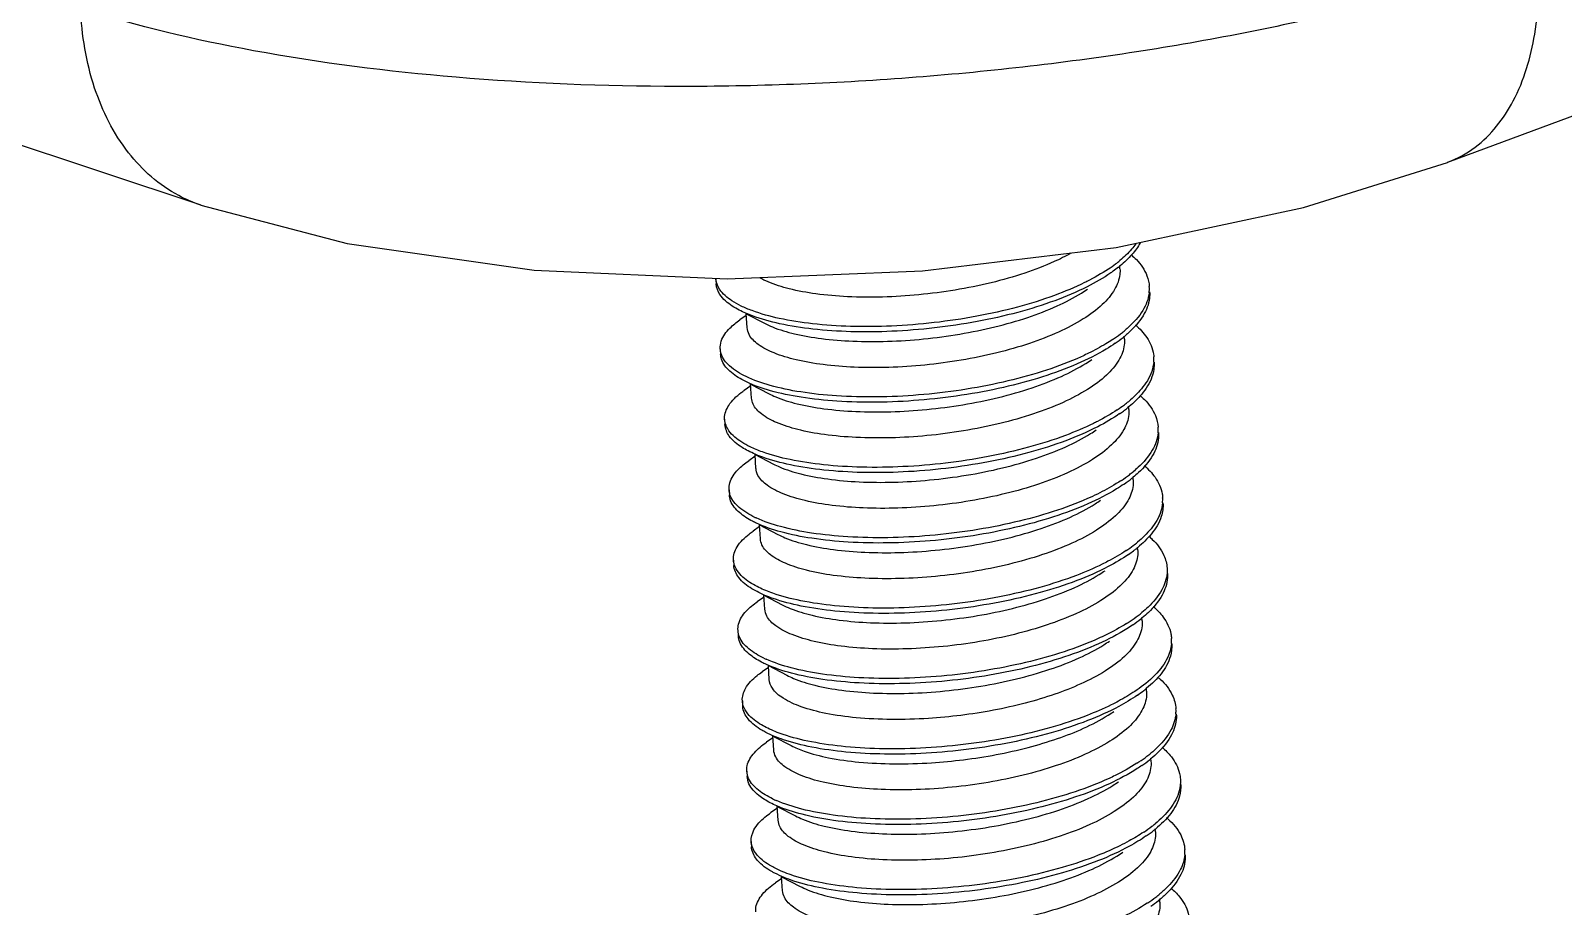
# Model space of a CAD drawing. Header units: millimetres. Extents: x 1751 to 2112, y -224 to 27.
# Drawn here: x 1847.13 to 1854.47, y -202.29 to -198.1 of the extents above; entities that cross this region are included whole.
import ezdxf

# ---------------------------------------------------------------- set-up
doc = ezdxf.new("R2010")
doc.units = ezdxf.units.MM

# ---------------------------------------------------------------- blocks, each defined once
blk = doc.blocks.new('*u4')
at = {"color": 7, "linetype": 'Continuous'}
for p, q in [((8.1819, -37.0419), (-54.7831, -16.126)), ((54.9834, -21.9304), (14.8135, -36.8146)), ((10.9204, -37.4318), (10.9222, -37.4599)), ((13.0714, -37.3798), (13.0702, -37.3615)), ((11.0831, -37.6282), (11.0488, -37.6519)), ((11.0825, -37.6188), (11.1803, -37.6697)), ((11.0872, -37.6927), (11.0825, -37.6188)), ((13.095, -37.754), (13.094, -37.7382)), ((10.944, -37.806), (10.9458, -37.8341)), ((11.1067, -38.0024), (11.0724, -38.0261)), ((11.1061, -37.9931), (11.2039, -38.0439)), ((11.1107, -38.067), (11.1061, -37.9931)), ((13.1186, -38.1282), (13.1175, -38.1103)), ((10.9676, -38.1802), (10.9694, -38.2083)), ((11.1303, -38.3766), (11.096, -38.4003)), ((11.1297, -38.3673), (11.2275, -38.4181)), ((11.1343, -38.4412), (11.1297, -38.3673)), ((13.1422, -38.5024), (13.1412, -38.4862)), ((10.9912, -38.5545), (10.993, -38.5825)), ((11.1539, -38.7508), (11.1196, -38.7745)), ((11.1533, -38.7415), (11.2511, -38.7923)), ((11.1579, -38.8154), (11.1533, -38.7415)), ((13.1658, -38.8766), (13.1647, -38.8593)), ((11.0148, -38.9287), (11.0165, -38.9567)), ((11.1775, -39.125), (11.1432, -39.1487)), ((11.1769, -39.1157), (11.2747, -39.1665)), ((11.1815, -39.1896), (11.1769, -39.1157)), ((11.0384, -39.3029), (11.0401, -39.3309)), ((13.1894, -39.2509), (13.1883, -39.2342)), ((11.201, -39.4993), (11.1668, -39.5229)), ((11.2005, -39.4899), (11.2983, -39.5408)), ((11.2051, -39.5638), (11.2005, -39.4899)), ((13.213, -39.6251), (13.2119, -39.6085)), ((11.062, -39.6771), (11.0637, -39.7052)), ((11.2246, -39.8735), (11.1904, -39.8971)), ((11.2241, -39.8641), (11.3219, -39.915)), ((11.2287, -39.938), (11.2241, -39.8641)), ((13.2365, -39.9993), (13.2355, -39.9822)), ((11.0856, -40.0513), (11.0873, -40.0794)), ((11.2482, -40.2477), (11.214, -40.2714)), ((11.2476, -40.2383), (11.3455, -40.2892)), ((11.2523, -40.3122), (11.2476, -40.2383)), ((13.2601, -40.3735), (13.2592, -40.3579)), ((11.1091, -40.4255), (11.1109, -40.4536)), ((11.2712, -40.6126), (11.369, -40.6634)), ((11.2759, -40.6865), (11.2712, -40.6126)), ((11.2718, -40.6219), (11.2376, -40.6456)), ((13.2837, -40.7477), (13.2826, -40.7301))]:
    blk.add_line(p, q, dxfattribs=at)
blk.add_lwpolyline([(8.1803, -37.0414), (8.9601, -37.2457), (9.9538, -37.3872), (10.9818, -37.4326), (12.0214, -37.3912), (13.0512, -37.2661), (14.0487, -37.0547), (14.8143, -36.8142)], dxfattribs=at)
for centre, radius, start, end in [((12.6346, -36.8061), 0.6863, 307.05339, 309.45296), ((12.5521, -36.6965), 0.8235, 303.79254, 307.03678), ((12.6549, -36.8573), 0.6567, 308.47848, 309.47818), ((13.0403, -37.487), 0.1876, 353.47008, 3.91993), ((12.5956, -37.099), 0.7889, 303.55963, 307.38585), ((12.6224, -37.1616), 0.7462, 304.58776, 308.58871), ((12.6567, -37.18), 0.6874, 307.43651, 309.4639), ((12.6682, -37.2202), 0.6719, 308.64991, 309.4129), ((13.0608, -37.8591), 0.1907, 354.91772, 3.20066), ((12.6769, -37.5483), 0.6942, 307.02452, 309.41189), ((12.6044, -37.4524), 0.8144, 303.77152, 307.0373), ((12.6019, -37.4743), 0.8219, 304.6822, 306.38191), ((12.6533, -37.5436), 0.7356, 306.36425, 308.43196), ((12.699, -37.6016), 0.6618, 308.45372, 309.43898), ((13.0906, -38.2355), 0.1845, 355.0694, 3.99174), ((12.642, -37.8461), 0.7904, 303.53304, 307.3411), ((12.7067, -37.9319), 0.683, 307.39313, 309.49747), ((12.7189, -37.9729), 0.6664, 308.64345, 309.44199), ((12.6708, -37.9114), 0.7445, 304.57466, 308.57916), ((13.1048, -38.6076), 0.1938, 355.00305, 3.17797), ((11.3909, -38.1529), 0.6079, 244.50474, 245.15517), ((12.6486, -38.197), 0.8193, 303.77544, 307.01095), ((12.659, -38.2368), 0.8047, 304.67875, 307.02771), ((12.7174, -38.2883), 0.7049, 307.01121, 309.36633), ((12.7044, -38.2972), 0.7292, 307.03227, 308.42991), ((12.7415, -38.3441), 0.6694, 308.43753, 309.39521), ((12.6875, -38.5919), 0.7935, 303.51138, 307.29203), ((12.7561, -38.6831), 0.6795, 307.34536, 309.52099), ((12.6049, -38.4689), 0.9417, 302.21046, 303.56898), ((12.7184, -38.6602), 0.7439, 304.5632, 308.56449), ((12.7691, -38.725), 0.6616, 308.63198, 309.46666), ((13.1496, -39.3562), 0.1962, 355.10735, 3.20554), ((11.437, -38.9038), 0.6052, 244.46605, 245.84308), ((12.7158, -38.9989), 0.788, 304.66796, 307.68546), ((12.7548, -39.05), 0.7237, 307.71064, 308.43607), ((12.7822, -39.0844), 0.6797, 308.43459, 309.34957), ((13.1935, -39.7319), 0.1761, 355.21148, 4.04026), ((12.8049, -39.4334), 0.677, 307.29433, 309.53425), ((12.6562, -39.224), 0.9338, 302.78077, 303.56542), ((12.7319, -39.3363), 0.7984, 303.49659, 307.23976), ((12.7652, -39.4079), 0.7447, 304.55465, 308.54484), ((12.8187, -39.4764), 0.6578, 308.61564, 309.4872), ((11.4849, -39.6514), 0.6062, 244.41075, 246.52042), ((12.7541, -39.7098), 0.7999, 303.71326, 307.51558), ((12.7728, -39.7611), 0.7711, 304.64876, 308.40898), ((12.8054, -39.7774), 0.715, 307.55423, 309.29181), ((12.8208, -39.8224), 0.6932, 308.44924, 309.30536), ((13.242, -40.4799), 0.1748, 355.0622, 3.9439), ((12.707, -39.9783), 0.927, 303.35892, 303.56688), ((12.7751, -40.0791), 0.8054, 303.49094, 307.18568), ((12.8111, -40.1544), 0.747, 304.55054, 308.52111), ((12.8529, -40.1827), 0.6758, 307.24145, 309.53714), ((12.8679, -40.227), 0.6548, 308.59532, 309.50399)]:
    blk.add_arc(centre, radius, start, end, dxfattribs=at)
for points, start_tangent, end_tangent in [([(15.2924, -35.7043), (14.2926, -36.0025), (13.1589, -36.2263), (11.9481, -36.3646), (10.7209, -36.4104), (9.5387, -36.3614), (8.4607, -36.2201), (7.5408, -35.9936)], (-0.940548, -0.339661), (-0.951821, 0.306655)), ([(14.8141, -36.8137), (14.9612, -36.7332), (15.1636, -36.4875), (15.2779, -36.1325), (15.2924, -35.7043)], (0.936395, 0.350949), (-0.080987, 0.996715)), ([(8.1804, -37.0411), (8.0628, -36.9907), (7.7958, -36.7624), (7.6158, -36.4185), (7.5408, -35.9936)], (-0.948817, 0.315828), (-0.041937, 0.99912)), ([(13.156, -37.2471), (13.1334, -37.2755), (13.0706, -37.336)], (-0.583432, -0.812162), (-0.771814, -0.635849)), ([(13.1786, -37.242), (13.1352, -37.3036), (13.0724, -37.3641)], (-0.473645, -0.880716), (-0.771814, -0.635849)), ([(12.7215, -37.3417), (12.5649, -37.4027), (12.3856, -37.454), (12.1941, -37.4929), (12.0011, -37.518), (11.8084, -37.53), (11.622, -37.5283), (11.4531, -37.5131), (11.3109, -37.4863), (11.1986, -37.4495), (11.1548, -37.4282)], (-0.91084, -0.412759), (-0.872049, 0.489419)), ([(12.8097, -37.2975), (12.7215, -37.3417)], (-0.873543, -0.486747), (-0.91084, -0.412759)), ([(13.132, -37.3058), (13.1585, -37.3312), (13.215, -37.4174), (13.2274, -37.4742)], (0.751539, -0.659688), (0.067235, -0.997737)), ([(10.941, -37.4889), (10.9205, -37.4318)], (-0.544505, 0.838758), (-0.078386, 0.996923)), ([(13.0224, -37.4017), (12.8967, -37.4755), (12.7251, -37.5493), (12.5272, -37.6116), (12.311, -37.6604), (12.0849, -37.6942), (11.858, -37.7122), (11.6393, -37.7141), (11.4375, -37.7003), (11.2605, -37.6719), (11.1155, -37.6303), (11.0456, -37.5996)], (-0.822327, -0.569015), (-0.88684, 0.462076)), ([(13.0712, -37.3799), (13.0706, -37.4096), (13.0429, -37.4894), (12.9774, -37.5697), (12.876, -37.6465), (12.7451, -37.7159)], (0.065949, -0.997823), (-0.91084, -0.412759)), ([(13.0101, -37.3809), (12.8949, -37.4474), (12.8829, -37.4535)], (-0.830607, -0.556859), (-0.897241, -0.441542)), ([(13.0635, -37.3713), (13.0352, -37.3927), (13.0224, -37.4017)], (-0.78279, -0.622286), (-0.822327, -0.569015)), ([(11.0456, -37.5996), (11.0082, -37.5779), (10.9428, -37.517), (10.9223, -37.4599)], (-0.88684, 0.462076), (-0.078386, 0.996923)), ([(11.0562, -37.5778), (11.0064, -37.5498), (10.941, -37.4889)], (-0.898844, 0.43827), (-0.544505, 0.838758)), ([(12.8829, -37.4535), (12.7233, -37.5212), (12.5255, -37.5835), (12.3092, -37.6323), (12.0832, -37.6661), (11.8563, -37.6841), (11.6376, -37.686), (11.4357, -37.6722), (11.2588, -37.6438), (11.1137, -37.6023), (11.0562, -37.5778)], (-0.897241, -0.441542), (-0.898844, 0.43827)), ([(12.7364, -37.5775), (12.8665, -37.5085), (12.8977, -37.488)], (0.91084, 0.412759), (0.822501, 0.568764)), ([(13.2266, -37.5084), (13.1929, -37.6011), (13.1151, -37.6922), (13.0936, -37.7107)], (-0.115013, -0.993364), (-0.771874, -0.635776)), ([(13.2292, -37.5023), (13.2284, -37.5364), (13.1946, -37.6291), (13.1169, -37.7203), (13.0948, -37.7393)], (0.067235, -0.997737), (-0.77257, -0.634929)), ([(11.1803, -37.6697), (11.223, -37.6892), (11.3399, -37.7255), (11.4829, -37.7509), (11.6499, -37.7646), (11.8347, -37.7654), (12.0267, -37.7527), (12.2191, -37.7269), (12.4057, -37.6885), (12.581, -37.6381), (12.7364, -37.5775)], (0.886733, -0.462283), (0.91084, 0.412759)), ([(10.9445, -37.806), (10.9498, -37.7645), (10.9956, -37.6956), (11.0488, -37.6518)], (-0.052262, 0.998633), (0.822631, 0.568575)), ([(12.7451, -37.7159), (12.5901, -37.7764), (12.4156, -37.8267), (12.2268, -37.8655), (12.0331, -37.8914), (11.8413, -37.9039), (11.6577, -37.9031), (11.4919, -37.8893), (11.3481, -37.8638), (11.2312, -37.8275), (11.1461, -37.7818), (11.098, -37.7296), (11.0875, -37.6927)], (-0.91084, -0.412759), (-0.078722, 0.996897)), ([(13.0948, -37.754), (13.0942, -37.7839), (13.0659, -37.8648), (12.9995, -37.9453), (12.8987, -38.0213), (12.7687, -38.0902)], (0.066776, -0.997768), (-0.91084, -0.412759)), ([(13.0317, -37.7564), (12.9964, -37.7787), (12.9042, -37.8288)], (-0.832692, -0.553737), (-0.898157, -0.439676)), ([(13.1531, -37.6778), (13.2142, -37.7452), (13.2498, -37.834), (13.2512, -37.8484)], (0.759089, -0.650986), (0.057023, -0.998373)), ([(10.9492, -37.8324), (10.9445, -37.806)], (-0.297852, 0.954612), (-0.052262, 0.998633)), ([(11.0691, -37.9739), (10.9956, -37.9243), (10.951, -37.8605), (10.9463, -37.8341)], (-0.889218, 0.457483), (-0.052262, 0.998633)), ([(11.0819, -37.953), (10.9938, -37.8963), (10.9492, -37.8324)], (-0.902266, 0.43118), (-0.297852, 0.954612)), ([(13.046, -37.7759), (12.9982, -37.8068), (12.8433, -37.8857), (12.6584, -37.9544), (12.4509, -38.0105), (12.2289, -38.0524), (12.0013, -38.0788), (11.7772, -38.0893), (11.5654, -38.0837), (11.3743, -38.0629), (11.2116, -38.0281), (11.0836, -37.9811), (11.0691, -37.9739)], (-0.822633, -0.568573), (-0.889218, 0.457483)), ([(12.9042, -37.8288), (12.8415, -37.8577), (12.6567, -37.9263), (12.4491, -37.9825), (12.2272, -38.0243), (11.9996, -38.0508), (11.7754, -38.0612), (11.5636, -38.0556), (11.3725, -38.0348), (11.2098, -38), (11.0819, -37.953)], (-0.898157, -0.439676), (-0.902266, 0.43118)), ([(12.76, -37.9517), (12.8903, -37.8826), (12.9213, -37.8622)], (0.91084, 0.412759), (0.822476, 0.5688)), ([(13.2507, -37.8759), (13.24, -37.9262), (13.1852, -38.0185), (13.1176, -38.0846)], (-0.087475, -0.996167), (-0.772246, -0.635324)), ([(13.2529, -37.8765), (13.2417, -37.9542), (13.187, -38.0466), (13.1194, -38.1127)], (0.057023, -0.998373), (-0.772246, -0.635324)), ([(11.2039, -38.0439), (11.2394, -38.0605), (11.3531, -38.0972), (11.4958, -38.1237), (11.665, -38.1385), (11.8514, -38.1398), (12.0436, -38.1276), (12.2355, -38.1023), (12.4256, -38.0636), (12.6039, -38.0125), (12.76, -37.9517)], (0.88717, -0.461442), (0.91084, 0.412759)), ([(10.9676, -38.1802), (10.9674, -38.175), (10.9894, -38.1062), (11.0559, -38.038), (11.0725, -38.0261)], (-0.07311, 0.997324), (0.823099, 0.567898)), ([(12.7687, -38.0902), (12.6116, -38.1513), (12.4314, -38.2028), (12.2384, -38.2417), (12.044, -38.2669), (11.8523, -38.2785), (11.6667, -38.2766), (11.4983, -38.2613), (11.3565, -38.2343), (11.2445, -38.1974), (11.1641, -38.1517), (11.1192, -38.0992), (11.1112, -38.0669)], (-0.91084, -0.412759), (-0.071127, 0.997467)), ([(13.1787, -38.0538), (13.201, -38.0747), (13.2601, -38.1605), (13.2746, -38.2226)], (0.752607, -0.65847), (0.068609, -0.997644)), ([(13.0696, -38.1501), (12.9531, -38.2193), (12.7833, -38.2937), (12.5867, -38.3567), (12.3713, -38.4063), (12.1456, -38.441), (11.9185, -38.46), (11.6991, -38.4628), (11.496, -38.45), (11.3174, -38.4223), (11.1703, -38.3816), (11.0928, -38.348)], (-0.822232, -0.569153), (-0.887027, 0.461717)), ([(13.1184, -38.1284), (13.1182, -38.1544), (13.0917, -38.2351), (13.0265, -38.3162), (12.9246, -38.394), (12.7923, -38.4644)], (0.067203, -0.997739), (-0.91084, -0.412759)), ([(13.0571, -38.1294), (12.9513, -38.1912), (12.9299, -38.202)], (-0.830725, -0.556683), (-0.897253, -0.441518)), ([(10.9909, -38.2412), (10.9676, -38.1802)], (-0.571082, 0.820893), (-0.07311, 0.997324)), ([(11.0928, -38.348), (11.0606, -38.3297), (10.9926, -38.2692), (10.9694, -38.2083)], (-0.887027, 0.461717), (-0.07311, 0.997324)), ([(11.1031, -38.3261), (11.0588, -38.3016), (10.9909, -38.2412)], (-0.89856, 0.43885), (-0.571082, 0.820893)), ([(12.9299, -38.202), (12.7815, -38.2656), (12.585, -38.3286), (12.3696, -38.3782), (12.1438, -38.413), (11.9167, -38.4319), (11.6973, -38.4348), (11.4942, -38.4219), (11.3156, -38.3943), (11.1685, -38.3535), (11.1031, -38.3261)], (-0.897253, -0.441518), (-0.89856, 0.43885)), ([(12.7836, -38.3259), (12.9149, -38.2562), (12.9449, -38.2364)], (0.91084, 0.412759), (0.822527, 0.568727)), ([(11.2275, -38.4181), (11.2604, -38.4336), (11.3735, -38.4706), (11.516, -38.4974), (11.6838, -38.5125), (11.8675, -38.5143), (12.0579, -38.5027), (12.2528, -38.4776), (12.4462, -38.4386), (12.6265, -38.387), (12.7836, -38.3259)], (0.887223, -0.46134), (0.91084, 0.412759)), ([(13.2744, -38.2513), (13.2433, -38.344), (13.1681, -38.4354), (13.1411, -38.459)], (-0.087037, -0.996205), (-0.771482, -0.636252)), ([(13.2764, -38.2507), (13.2762, -38.2794), (13.2451, -38.3721), (13.1698, -38.4634), (13.1422, -38.4875)], (0.068609, -0.997644), (-0.772245, -0.635325)), ([(10.9918, -38.5544), (10.9957, -38.517), (11.0388, -38.4481), (11.096, -38.4002)], (-0.057944, 0.99832), (0.823214, 0.567731)), ([(12.7923, -38.4644), (12.6372, -38.5248), (12.4629, -38.5751), (12.2745, -38.6139), (12.081, -38.6398), (11.8891, -38.6523), (11.7053, -38.6515), (11.5394, -38.6378), (11.3956, -38.6123), (11.2787, -38.576), (11.1934, -38.5303), (11.1451, -38.478), (11.1347, -38.4411)], (-0.91084, -0.412759), (-0.078599, 0.996906)), ([(13.2005, -38.4264), (13.2579, -38.4885), (13.2961, -38.577), (13.2983, -38.5968)], (0.758694, -0.651447), (0.05644, -0.998406)), ([(10.9978, -38.5848), (10.9918, -38.5544)], (-0.331652, 0.943402), (-0.057944, 0.99832)), ([(13.0932, -38.5244), (13.0534, -38.5503), (12.9006, -38.6297), (12.7173, -38.6991), (12.5108, -38.756), (12.2895, -38.7988), (12.062, -38.8262), (11.8374, -38.8375), (11.6246, -38.8329), (11.4321, -38.8129), (11.2675, -38.7789), (11.1373, -38.7326), (11.1163, -38.7224)], (-0.822731, -0.568431), (-0.888809, 0.458277)), ([(13.142, -38.5024), (13.1414, -38.5318), (13.1133, -38.6127), (13.047, -38.6934), (12.946, -38.7697), (12.8159, -38.8386)], (0.066952, -0.997756), (-0.91084, -0.412759)), ([(13.0786, -38.505), (13.0517, -38.5222), (12.9511, -38.5774)], (-0.83292, -0.553393), (-0.898313, -0.439355)), ([(11.1163, -38.7224), (11.0468, -38.6764), (10.9995, -38.6128), (10.9935, -38.5825)], (-0.888809, 0.458277), (-0.057944, 0.99832)), ([(11.1293, -38.7016), (11.045, -38.6483), (10.9978, -38.5848)], (-0.902586, 0.430509), (-0.331652, 0.943402)), ([(12.9511, -38.5774), (12.8988, -38.6017), (12.7155, -38.671), (12.5091, -38.7279), (12.2877, -38.7707), (12.0602, -38.7981), (11.8356, -38.8095), (11.6228, -38.8048), (11.4303, -38.7849), (11.2657, -38.7508), (11.1355, -38.7045)], (-0.898313, -0.439355), (-0.907416, 0.420235)), ([(12.8072, -38.7001), (12.9397, -38.6297), (12.9685, -38.6107)], (0.91084, 0.412759), (0.822555, 0.568686)), ([(13.2979, -38.6245), (13.289, -38.6691), (13.2369, -38.7616), (13.1646, -38.8333)], (-0.086193, -0.996278), (-0.77273, -0.634735)), ([(13.3001, -38.6249), (13.2908, -38.6972), (13.2386, -38.7896), (13.1663, -38.8613)], (0.05644, -0.998406), (-0.77273, -0.634735)), ([(11.2511, -38.7924), (11.2882, -38.8096), (11.4037, -38.8464), (11.5474, -38.8727), (11.7145, -38.887), (11.8969, -38.8883), (12.0887, -38.8762), (12.2837, -38.8506), (12.475, -38.8115), (12.6516, -38.7608), (12.8072, -38.7001)], (0.886989, -0.46179), (0.91084, 0.412759)), ([(11.0148, -38.9287), (11.0147, -38.9275), (11.034, -38.8587), (11.098, -38.7904), (11.1197, -38.7746)], (-0.065577, 0.997848), (0.822622, 0.568589)), ([(12.8159, -38.8386), (12.6586, -38.8998), (12.4783, -38.9513), (12.2851, -38.9903), (12.0906, -39.0153), (11.8994, -39.0269), (11.7141, -39.025), (11.5458, -39.0098), (11.4039, -38.9828), (11.2917, -38.9458), (11.2114, -38.9003), (11.1665, -38.8478), (11.1584, -38.8153)], (-0.91084, -0.412759), (-0.071519, 0.997439)), ([(13.2254, -38.8018), (13.2433, -38.8183), (13.305, -38.9037), (13.3219, -38.9711)], (0.753656, -0.657269), (0.069337, -0.997593)), ([(13.1168, -38.8986), (13.0093, -38.963), (12.8413, -39.038), (12.6462, -39.1017), (12.4316, -39.1522), (12.2063, -39.1878), (11.979, -39.2077), (11.7589, -39.2115), (11.5546, -39.1996), (11.3743, -39.1728), (11.2252, -39.1327), (11.14, -39.0965)], (-0.822183, -0.569223), (-0.887311, 0.461171)), ([(13.1656, -38.8768), (13.1647, -38.9091), (13.136, -38.9886), (13.0705, -39.0677), (12.9698, -39.1437), (12.8395, -39.2128)], (0.064929, -0.99789), (-0.91084, -0.412759)), ([(13.1041, -38.878), (13.0076, -38.9349), (12.9768, -38.9505)], (-0.830891, -0.556435), (-0.897293, -0.441436)), ([(11.0202, -38.955), (11.0148, -38.9287)], (-0.32387, 0.946102), (-0.065577, 0.997848)), ([(11.14, -39.0965), (11.1131, -39.0814), (11.0426, -39.0214), (11.0165, -38.9567)], (-0.887311, 0.461171), (-0.065577, 0.997848)), ([(11.15, -39.0743), (11.1114, -39.0534), (11.0409, -38.9934), (11.0202, -38.955)], (-0.898385, 0.439209), (-0.32387, 0.946102)), ([(12.9768, -38.9505), (12.8395, -39.0099), (12.6444, -39.0737), (12.4299, -39.1241), (12.2045, -39.1598), (11.9772, -39.1797), (11.7571, -39.1835), (11.5528, -39.1715), (11.3726, -39.1447), (11.2234, -39.1047), (11.15, -39.0743)], (-0.897293, -0.441436), (-0.898385, 0.439209)), ([(13.3219, -38.9711), (13.322, -38.9943), (13.3217, -38.9983)], (0.069337, -0.997593), (-0.081429, -0.996679)), ([(12.8308, -39.0743), (12.9608, -39.0054), (12.9921, -38.9849)], (0.91084, 0.412759), (0.822503, 0.568761)), ([(13.3217, -38.9983), (13.2936, -39.087), (13.2209, -39.1785), (13.1884, -39.2072)], (-0.081429, -0.996679), (-0.7712, -0.636593)), ([(13.3236, -38.9991), (13.3238, -39.0224), (13.2953, -39.115), (13.2226, -39.2065), (13.1896, -39.2358)], (0.069337, -0.997593), (-0.771968, -0.635661)), ([(11.2747, -39.1666), (11.3173, -39.1861), (11.4342, -39.2223), (11.5773, -39.2477), (11.7441, -39.2615), (11.9288, -39.2623), (12.1208, -39.2496), (12.3134, -39.2238), (12.5001, -39.1853), (12.6753, -39.1349), (12.8308, -39.0743)], (0.886737, -0.462275), (0.91084, 0.412759)), ([(11.039, -39.3028), (11.0417, -39.2695), (11.0822, -39.2006), (11.1432, -39.1487)], (-0.064154, 0.99794), (0.823845, 0.566815)), ([(12.8395, -39.2128), (12.6844, -39.2733), (12.5099, -39.3235), (12.3231, -39.3621), (12.1304, -39.388), (11.9385, -39.4007), (11.7539, -39.4), (11.5871, -39.3863), (11.4439, -39.361), (11.3268, -39.3248), (11.2409, -39.279), (11.1922, -39.2263), (11.1819, -39.1895)], (-0.91084, -0.412759), (-0.078082, 0.996947)), ([(13.2479, -39.175), (13.3014, -39.2319), (13.3423, -39.3201), (13.3454, -39.3453)], (0.757925, -0.652341), (0.056704, -0.998391)), ([(11.0465, -39.3371), (11.039, -39.3028)], (-0.364819, 0.931078), (-0.064154, 0.99794)), ([(13.1404, -39.2728), (13.1086, -39.2938), (12.9577, -39.3737), (12.776, -39.4437), (12.5707, -39.5015), (12.35, -39.5451), (12.1227, -39.5734), (11.8976, -39.5857), (11.6839, -39.582), (11.4899, -39.563), (11.3235, -39.5297), (11.1911, -39.4841), (11.1635, -39.4708)], (-0.822811, -0.568315), (-0.88831, 0.459245)), ([(13.1892, -39.2508), (13.1888, -39.2785), (13.1615, -39.3595), (13.0954, -39.4407), (12.9937, -39.5177), (12.8631, -39.587)], (0.067411, -0.997725), (-0.91084, -0.412759)), ([(13.1068, -39.2657), (12.998, -39.3259)], (-0.84598, -0.533214), (-0.89846, -0.439055)), ([(11.1635, -39.4708), (11.0982, -39.4283), (11.0483, -39.3652), (11.0407, -39.3309)], (-0.88831, 0.459245), (-0.064154, 0.99794)), ([(11.1762, -39.4499), (11.0964, -39.4003), (11.0465, -39.3371)], (-0.902192, 0.431334), (-0.364819, 0.931078)), ([(12.998, -39.3259), (12.9559, -39.3457), (12.7743, -39.4157), (12.569, -39.4734), (12.3483, -39.517), (12.1209, -39.5453), (11.8959, -39.5577), (11.6821, -39.554), (11.4882, -39.5349), (11.3217, -39.5016), (11.1894, -39.456)], (-0.89846, -0.439055), (-0.912297, 0.409528)), ([(12.8544, -39.4486), (12.9846, -39.3795), (13.0157, -39.3591)], (0.91084, 0.412759), (0.822475, 0.568801)), ([(13.345, -39.373), (13.3379, -39.412), (13.2883, -39.5046), (13.1957, -39.5944), (13.151, -39.6266)], (-0.084605, -0.996415), (-0.831098, -0.556125)), ([(13.3472, -39.3733), (13.3396, -39.4401), (13.2901, -39.5326), (13.2132, -39.61)], (0.056704, -0.998391), (-0.773236, -0.634118)), ([(11.2982, -39.5408), (11.3343, -39.5576), (11.4484, -39.5942), (11.5913, -39.6207), (11.7606, -39.6354), (11.947, -39.6367), (12.1392, -39.6243), (12.3308, -39.599), (12.5205, -39.5604), (12.6984, -39.5093), (12.8544, -39.4486)], (0.88714, -0.4615), (0.91084, 0.412759)), ([(11.062, -39.6771), (11.0788, -39.6113), (11.1402, -39.5428), (11.1668, -39.523)], (-0.057063, 0.998371), (0.822214, 0.569178)), ([(13.2721, -39.5498), (13.2854, -39.5619), (13.3498, -39.6469), (13.3691, -39.7195)], (0.754697, -0.656074), (0.069278, -0.997597)), ([(12.053, -39.7705), (11.8542, -39.7762), (11.6677, -39.7668), (11.5056, -39.7435), (11.3755, -39.7085), (11.2797, -39.6635), (11.2217, -39.6102), (11.2054, -39.5638)], (-0.997917, -0.064511), (-0.084687, 0.996408)), ([(12.8631, -39.587), (12.7246, -39.6418), (12.5671, -39.6893), (12.3975, -39.7272), (12.224, -39.7543), (12.053, -39.7705)], (-0.91084, -0.412759), (-0.997917, -0.064511)), ([(13.2128, -39.6252), (13.2118, -39.6577), (13.183, -39.7373), (13.1176, -39.8162), (13.017, -39.8922), (12.8867, -39.9612)], (0.064909, -0.997891), (-0.91084, -0.412759)), ([(13.151, -39.6266), (13.0637, -39.6786), (13.0238, -39.6991)], (-0.831098, -0.556125), (-0.89736, -0.441298)), ([(11.0672, -39.7033), (11.0622, -39.6799), (11.062, -39.6771)], (-0.322813, 0.946463), (-0.057063, 0.998371)), ([(11.1871, -39.8449), (11.1658, -39.8332), (11.0928, -39.7736), (11.0639, -39.708), (11.0637, -39.7052)], (-0.887667, 0.460487), (-0.057063, 0.998371)), ([(11.1969, -39.8226), (11.1641, -39.8051), (11.091, -39.7455), (11.0672, -39.7033)], (-0.898303, 0.439377), (-0.322813, 0.946463)), ([(13.0238, -39.6991), (12.8975, -39.7542), (12.7037, -39.8187), (12.4901, -39.87), (12.2652, -39.9065), (12.0378, -39.9274)], (-0.89736, -0.441298), (-0.998395, -0.056631)), ([(13.164, -39.647), (13.0655, -39.7067), (12.8993, -39.7823), (12.7055, -39.8467), (12.4919, -39.898), (12.2669, -39.9346), (12.0395, -39.9554)], (-0.822175, -0.569235), (-0.998395, -0.056631)), ([(12.878, -39.8228), (13.009, -39.7532), (13.0393, -39.7333)], (0.91084, 0.412759), (0.822521, 0.568734)), ([(13.3689, -39.7466), (13.3437, -39.8299), (13.2736, -39.9216), (13.2358, -39.9555)], (-0.083231, -0.99653), (-0.771031, -0.636798)), ([(13.3709, -39.7476), (13.3712, -39.7654), (13.3455, -39.858), (13.2753, -39.9496), (13.237, -39.984)], (0.069278, -0.997597), (-0.771736, -0.635943)), ([(12.0395, -39.9554), (11.8187, -39.9602), (11.6133, -39.9491), (11.4314, -39.9232), (11.2802, -39.8839), (11.1871, -39.8449)], (-0.998395, -0.056631), (-0.887667, 0.460487)), ([(12.0378, -39.9274), (11.817, -39.9321), (11.6115, -39.9211), (11.4296, -39.8951), (11.2784, -39.8558), (11.1969, -39.8226)], (-0.998395, -0.056631), (-0.898303, 0.439377)), ([(12.0678, -40.0063), (12.239, -39.9901), (12.4126, -39.9629), (12.5821, -39.925), (12.7396, -39.8775), (12.878, -39.8228)], (0.997917, 0.064511), (0.91084, 0.412759)), ([(11.0861, -40.0513), (11.0879, -40.022), (11.1258, -39.9531), (11.1904, -39.8971)], (-0.070231, 0.997531), (0.824433, 0.56596)), ([(12.8867, -39.9612), (12.7316, -40.0217), (12.557, -40.072), (12.3706, -40.1105), (12.1781, -40.1364), (11.9863, -40.1491), (11.8015, -40.1484), (11.6344, -40.1348), (11.4913, -40.1095), (11.3742, -40.0734), (11.2882, -40.0275), (11.2394, -39.9747), (11.2291, -39.9379)], (-0.91084, -0.412759), (-0.077904, 0.996961)), ([(11.3219, -39.9149), (11.3907, -39.9444), (11.5207, -39.9793), (11.6827, -40.0026), (11.8692, -40.0119), (12.0678, -40.0063)], (0.886775, -0.462201), (0.997917, 0.064511)), ([(13.2955, -39.9237), (13.3448, -39.9753), (13.3883, -40.0632), (13.3926, -40.0937)], (0.756826, -0.653616), (0.057706, -0.998334)), ([(13.1876, -40.0212), (13.1636, -40.0372), (13.0148, -40.1177), (12.8347, -40.1883), (12.6306, -40.2468), (12.4106, -40.2914), (12.1833, -40.3206), (11.9579, -40.3339), (11.7433, -40.3311), (11.5479, -40.3129), (11.3796, -40.2805), (11.2451, -40.2355), (11.2107, -40.2192)], (-0.822861, -0.568242), (-0.887806, 0.460218)), ([(13.2364, -39.9993), (13.236, -40.0265), (13.2089, -40.1075), (13.143, -40.1887), (13.0411, -40.266), (12.9103, -40.3354)], (0.067502, -0.997719), (-0.91084, -0.412759)), ([(13.1618, -40.0091), (13.0449, -40.0745)], (-0.840708, -0.541489), (-0.898589, -0.438792)), ([(11.0954, -40.0894), (11.0861, -40.0513)], (-0.397267, 0.917703), (-0.070231, 0.997531)), ([(11.2107, -40.2192), (11.1497, -40.1803), (11.0972, -40.1175), (11.0879, -40.0793)], (-0.887806, 0.460218), (-0.070231, 0.997531)), ([(11.223, -40.1982), (11.1479, -40.1522), (11.0954, -40.0894)], (-0.90162, 0.432528), (-0.397267, 0.917703)), ([(13.0449, -40.0745), (13.013, -40.0896), (12.8329, -40.1603), (12.6288, -40.2188), (12.4088, -40.2633), (12.1815, -40.2925), (11.9561, -40.3058), (11.7415, -40.3031), (11.5461, -40.2849), (11.3779, -40.2524), (11.2433, -40.2074)], (-0.898589, -0.438792), (-0.916932, 0.399043)), ([(12.9015, -40.197), (13.0326, -40.1275), (13.0629, -40.1075)], (0.91084, 0.412759), (0.822528, 0.568725)), ([(13.3944, -40.1218), (13.3883, -40.1831), (13.3415, -40.2756), (13.2599, -40.3588)], (0.057706, -0.998334), (-0.773727, -0.633519)), ([(13.3926, -40.0937), (13.3866, -40.155)], (0.057706, -0.998334), (-0.248768, -0.968563)), ([(11.3454, -40.2892), (11.3822, -40.3063), (11.4974, -40.3431), (11.6411, -40.3695), (11.8084, -40.3838), (11.9906, -40.3852), (12.1824, -40.3732), (12.3775, -40.3475), (12.569, -40.3085), (12.746, -40.2576), (12.9015, -40.197)], (0.88701, -0.46175), (0.91084, 0.412759)), ([(13.3866, -40.155), (13.3397, -40.2476), (13.2581, -40.3308)], (-0.248768, -0.968563), (-0.773727, -0.633519)), ([(11.1092, -40.4255), (11.1237, -40.3638), (11.1825, -40.2952), (11.214, -40.2714)], (-0.050359, 0.998731), (0.821908, 0.569621)), ([(12.9103, -40.3354), (12.7526, -40.3968), (12.5718, -40.4483), (12.3782, -40.4873), (12.1833, -40.5124), (11.9932, -40.5238), (11.8098, -40.522), (11.6422, -40.5069), (11.5, -40.48), (11.3869, -40.443), (11.3064, -40.3976), (11.2613, -40.3455), (11.2528, -40.3122)], (-0.91084, -0.412759), (-0.07332, 0.997308)), ([(13.319, -40.298), (13.3275, -40.3055), (13.3944, -40.3901), (13.4163, -40.4679)], (0.755737, -0.654876), (0.068344, -0.997662)), ([(11.1142, -40.4514), (11.1098, -40.4323), (11.1092, -40.4255)], (-0.318612, 0.947885), (-0.050359, 0.998731)), ([(13.2112, -40.3954), (13.1215, -40.4503), (12.9571, -40.5265), (12.7648, -40.5917), (12.5521, -40.6438), (12.3276, -40.6813), (12.1001, -40.7031), (11.8786, -40.7088), (11.6721, -40.6986), (11.4885, -40.6736), (11.3354, -40.635), (11.2343, -40.5933)], (-0.822202, -0.569196), (-0.888069, 0.45971)), ([(13.0707, -40.4476), (12.9554, -40.4984), (12.763, -40.5636), (12.5504, -40.6158), (12.3258, -40.6532), (12.0983, -40.675), (11.8769, -40.6807), (11.6703, -40.6706), (11.4868, -40.6455), (11.3336, -40.6069), (11.2438, -40.5709)], (-0.897453, -0.44111), (-0.898296, 0.43939)), ([(13.26, -40.3736), (13.2589, -40.4068), (13.2296, -40.4867), (13.1642, -40.5652), (13.064, -40.6407), (12.9339, -40.7097)], (0.064862, -0.997894), (-0.91084, -0.412759)), ([(13.198, -40.3751), (13.1197, -40.4223), (13.0707, -40.4476)], (-0.831339, -0.555766), (-0.897453, -0.44111)), ([(11.2343, -40.5933), (11.2187, -40.5849), (11.1431, -40.5258), (11.1116, -40.4604), (11.111, -40.4536)], (-0.888069, 0.45971), (-0.050359, 0.998731)), ([(11.2438, -40.5709), (11.2169, -40.5568), (11.1413, -40.4977), (11.1142, -40.4514)], (-0.898296, 0.43939), (-0.318612, 0.947885)), ([(12.9251, -40.5712), (13.0552, -40.5022), (13.0864, -40.4817)], (0.91084, 0.412759), (0.822506, 0.568757)), ([(13.4161, -40.495), (13.3937, -40.5728), (13.3261, -40.6647), (13.2831, -40.7039)], (-0.085025, -0.996379), (-0.770975, -0.636865)), ([(13.4181, -40.496), (13.4185, -40.5083), (13.3954, -40.6009), (13.3279, -40.6927), (13.2844, -40.7323)], (0.068344, -0.997662), (-0.771545, -0.636174)), ([(11.369, -40.6634), (11.4116, -40.6829), (11.5285, -40.7191), (11.6717, -40.7446), (11.8383, -40.7583), (12.0228, -40.7591), (12.2149, -40.7465), (12.4077, -40.7206), (12.5946, -40.6822), (12.7697, -40.6318), (12.9251, -40.5712)], (0.886741, -0.462266), (0.91084, 0.412759)), ([(11.1333, -40.7997), (11.1343, -40.7745), (11.1695, -40.7055), (11.2376, -40.6455)], (-0.075522, 0.997144), (0.82486, 0.565337)), ([(12.9339, -40.7097), (12.7785, -40.7702), (12.6028, -40.8208), (12.4163, -40.8591), (12.2244, -40.8849), (12.0323, -40.8976), (11.8465, -40.8968), (11.6782, -40.8827), (11.5354, -40.8572), (11.4189, -40.8208), (11.3337, -40.7747), (11.2859, -40.7217), (11.2763, -40.6863)], (-0.91084, -0.412759), (-0.075441, 0.99715)), ([(13.3431, -40.6726), (13.388, -40.7187), (13.4342, -40.8063), (13.4397, -40.8421)], (0.755446, -0.655211), (0.059288, -0.998241)), ([(13.2836, -40.7477), (13.2827, -40.78), (13.2539, -40.8597), (13.1876, -40.9395), (13.0866, -41.0155), (12.9575, -41.0839)], (0.065595, -0.997846), (-0.91084, -0.412759)), ([(13.2167, -40.7526), (13.0918, -40.8231)], (-0.835239, -0.549887), (-0.898691, -0.438582))]:
    blk.add_spline(points, degree=3, dxfattribs=dict(at, start_tangent=start_tangent, end_tangent=end_tangent))
blk = doc.blocks.new('*u6')
blk.add_blockref('*u4', (-12.6224, 37.1616))

msp = doc.modelspace()

# ---------------------------------------------------------------- block references
at = {"xscale": 0.9, "yscale": 0.9, "zscale": 0.9}
msp.add_blockref('*u6', (1851.9408, -199.046), dxfattribs=at)

doc.saveas('drawing.dxf')
